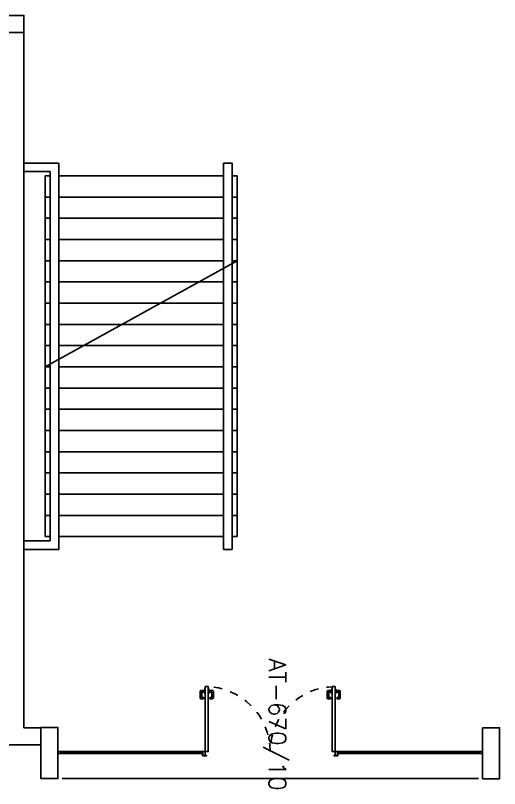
# Model space of a CAD drawing. Extents: x 34 to 586, y 527 to 658.
# Drawn here: x 235.08 to 240.78, y 550.53 to 559.64 of the extents above; entities that cross this region are included whole.
import ezdxf

# ---------------------------------------------------------------- set-up
doc = ezdxf.new("R2010")
doc.units = 0
doc.header["$LTSCALE"] = 0.02
doc.header["$MEASUREMENT"] = 0
doc.linetypes.add('HIDDEN', pattern=[0.375, 0.25, -0.125])
doc.layers.get('0').update_dxf_attribs({"linetype": 'CONTINUOUS'})
for name, color, linetype in [('AR-COR', 2, 'CONTINUOUS'), ('AR-ESQ', 7, 'CONTINUOUS'), ('AR-EST-CNC', 3, 'CONTINUOUS'), ('AR-EST-CNC-CRT', 3, 'CONTINUOUS'), ('AR-FOR-VT1', 1, 'CONTINUOUS'), ('AR-PIS-DSN', 1, 'CONTINUOUS'), ('AR-REV', 2, 'CONTINUOUS'), ('BL-ESQ-01', 1, 'CONTINUOUS'), ('BL-ESQ-02', 2, 'CONTINUOUS'), ('BL-ESQ-PRJ', 1, 'HIDDEN'), ('DT-ESQ-CRT', 1, 'CONTINUOUS'), ('DT-ESQ-VT1', 1, 'CONTINUOUS'), ('DT-ESQ-VT2', 2, 'CONTINUOUS'), ('TEXTO-ENDEREÇO', 2, 'CONTINUOUS')]:
    doc.layers.add(name, color=color, linetype=linetype)
doc.styles.add('UNB-100-1', font='simplex.shx', dxfattribs={"height": 0.2})

# ---------------------------------------------------------------- blocks, each defined once
blk = doc.blocks.new('esc-a-tt')
at = {"layer": 'AR-COR'}
for p, q in [((-2.55, 16.2), (-2.45, 16.2)), ((-2.55, 12.8553), (-2.55, 16.2)), ((-2.45, 12.9106), (-2.45, 16.2)), ((-0.1, 16.2), (-0.51, 16.2)), ((-0.51, 13.9615), (-0.51, 16.2)), ((-2.61, 16.05), (-2.55, 16.05)), ((-0.1, 16.1), (-0.41, 16.1)), ((-0.41, 14.0168), (-0.41, 16.1)), ((-2.61, 15.8), (-2.55, 15.8)), ((-2.61, 15.55), (-2.55, 15.55)), ((-0.51, 11.65), (-0.51, 13.9615)), ((-0.41, 11.75), (-0.41, 14.0168)), ((-2.55, 11.65), (-2.55, 12.8553)), ((-2.45, 11.65), (-2.45, 12.9106)), ((-0.1, 11.75), (-0.41, 11.75)), ((-2.55, 11.65), (-2.45, 11.65)), ((-0.1, 11.65), (-0.51, 11.65))]:
    blk.add_line(p, q, dxfattribs=at)
at = {"layer": 'AR-PIS-DSN', "color": 1}
for p, q in [((-2.61, 12.8), (-2.61, 16.05)), ((-2.45, 16.05), (-0.51, 16.05)), ((-0.41, 16.05), (-0.35, 16.05)), ((-0.35, 14.05), (-0.35, 16.05)), ((-2.45, 15.8), (-0.51, 15.8)), ((-0.41, 15.8), (-0.35, 15.8)), ((-2.45, 15.55), (-0.51, 15.55)), ((-0.41, 15.55), (-0.35, 15.55)), ((-2.61, 15.3), (-2.55, 15.3)), ((-2.45, 15.3), (-0.51, 15.3)), ((-0.41, 15.3), (-0.35, 15.3)), ((-2.61, 15.05), (-2.55, 15.05)), ((-2.45, 15.05), (-0.51, 15.05)), ((-0.41, 15.05), (-0.35, 15.05)), ((-2.61, 14.8), (-2.55, 14.8)), ((-2.45, 14.8), (-0.51, 14.8)), ((-0.41, 14.8), (-0.35, 14.8)), ((-2.61, 14.55), (-2.55, 14.55)), ((-2.45, 14.55), (-0.51, 14.55)), ((-0.41, 14.55), (-0.35, 14.55)), ((-2.61, 14.3), (-2.55, 14.3)), ((-2.45, 14.3), (-0.51, 14.3)), ((-0.41, 14.3), (-0.35, 14.3)), ((-2.61, 14.05), (-2.55, 14.05)), ((-2.61, 12.8), (-0.35, 14.05)), ((-2.45, 14.05), (-0.51, 14.05)), ((-0.41, 14.05), (-0.35, 14.05)), ((-0.35, 11.8), (-0.35, 14.05)), ((-2.61, 13.8), (-2.55, 13.8)), ((-2.45, 13.8), (-0.802, 13.8)), ((-0.41, 13.8), (-0.35, 13.8)), ((-2.61, 13.55), (-2.55, 13.55)), ((-2.45, 13.55), (-1.254, 13.55)), ((-2.61, 13.3), (-2.55, 13.3)), ((-2.45, 13.3), (-1.706, 13.3)), ((-1.706, 13.3), (-0.51, 13.3)), ((-2.61, 13.05), (-2.55, 13.05)), ((-2.45, 13.05), (-2.158, 13.05)), ((-2.158, 13.05), (-0.51, 13.05)), ((-2.61, 11.8), (-2.61, 12.8)), ((-2.61, 12.8), (-2.55, 12.8)), ((-2.45, 12.8), (-0.51, 12.8)), ((-2.45, 12.55), (-0.51, 12.55)), ((-2.45, 12.3), (-0.51, 12.3)), ((-2.45, 12.05), (-0.51, 12.05)), ((-2.45, 11.8), (-0.51, 11.8))]:
    blk.add_line(p, q, dxfattribs=at)
at = {"layer": 'AR-PIS-DSN'}
for p, q in [((-0.802, 13.8), (-0.51, 13.8)), ((-1.254, 13.55), (-0.51, 13.55)), ((-0.41, 13.55), (-0.35, 13.55)), ((-0.41, 13.3), (-0.35, 13.3)), ((-0.41, 13.05), (-0.35, 13.05)), ((-0.41, 12.8), (-0.35, 12.8)), ((-2.61, 12.55), (-2.55, 12.55)), ((-0.41, 12.55), (-0.35, 12.55)), ((-2.61, 12.3), (-2.55, 12.3)), ((-0.41, 12.3), (-0.35, 12.3)), ((-2.61, 12.05), (-2.55, 12.05)), ((-0.41, 12.05), (-0.35, 12.05)), ((-2.61, 11.8), (-2.55, 11.8)), ((-0.41, 11.8), (-0.35, 11.8))]:
    blk.add_line(p, q, dxfattribs=at)
blk = doc.blocks.new('perfil esquadria-716-ch16')
at = {"layer": 'DT-ESQ-CRT'}
blk.add_lwpolyline([(0.0485, 0.0015), (0.0025, 0.0015, -0.414214), (0.0015, 0.0025), (0.0015, 0.0125), (0, 0.0125), (0, 0.002, 0.414214), (0.002, 0), (0.0485, 0, 1), (0.0485, 0.003), (0.036, 0.003, -0.414214), (0.035, 0.004), (0.035, 0.023, 0.414214), (0.033, 0.025), (0.002, 0.025, 0.414214), (0, 0.023), (0, 0.0135), (0.0015, 0.0135), (0.0015, 0.0225, -0.414214), (0.0025, 0.0235), (0.0325, 0.0235, -0.414214), (0.0335, 0.0225), (0.0335, 0.0035, 0.414214), (0.0355, 0.0015)], format="xyb", dxfattribs=at)
blk = doc.blocks.new('perfil cantoneira dobrada-200-ch16')
at = {"layer": 'DT-ESQ-CRT'}
blk.add_lwpolyline([(0, 0.0015), (0, 0.0153, 0.439365), (-0.0008, 0.016, 0.439365), (-0.0015, 0.0153), (-0.0015, 0.0022, -0.414214), (-0.0022, 0.0015), (-0.0153, 0.0015, 0.439365), (-0.016, 0.0008, 0.439365), (-0.0153, 0), (-0.0015, 0, 0.414214)], format="xyb", close=True, dxfattribs=at)
blk = doc.blocks.new('baguete-1-2')
at = {"layer": 'DT-ESQ-CRT'}
blk.add_lwpolyline([(0.00635, 0), (0.00635, 0.0115, 0.4142136), (0.00515, 0.0127), (-0.00515, 0.0127, 0.4142136), (-0.00635, 0.0115), (-0.00635, 0), (-0.00515, 0), (-0.00515, 0.0109, -0.4142136), (-0.00455, 0.0115), (0.00455, 0.0115, -0.4142136), (0.00515, 0.0109), (0.00515, 0)], format="xyb", close=True, dxfattribs=at)
blk = doc.blocks.new('perfil esquadria-737-ch16')
at = {"layer": 'DT-ESQ-CRT'}
for p in [(-0.0235, 0.0014), (0.0108, 0.0014)]:
    blk.add_line(p, (-0.01, 0.0014), dxfattribs=at)
for points in [[(0.0235, 0.0014), (0.0108, 0.0014, -0.939472), (0.0107, 0.003), (0.0235, 0.003, -1), (0.0235, 0), (-0.0235, 0, -1), (-0.0235, 0.003), (-0.0116, 0.003, 0.414214), (-0.01, 0.0046), (-0.01, 0.0234, -0.414214), (-0.0084, 0.025), (0.0084, 0.025, -0.414214), (0.01, 0.0234), (0.01, 0.0022)], [(-0.01, 0.0014, 0.372054), (-0.0084, 0.0031), (-0.0084, 0.0218, -0.414214), (-0.0068, 0.0234), (0.0068, 0.0234, -0.414214), (0.0084, 0.0218), (0.0084, 0.0023, 0.946822), (0.01, 0.0023)]]:
    blk.add_lwpolyline(points, format="xyb", dxfattribs=at)
blk = doc.blocks.new("cantoneira-1 1-2''")
at = {"layer": 'DT-ESQ-CRT'}
blk.add_lwpolyline([(0.002, 0.0381), (0, 0.0381), (0, 0.002, 0.414214), (0.002, 0), (0.0381, 0), (0.0381, 0.002), (0.003, 0.002, -0.414214), (0.002, 0.003)], format="xyb", close=True, dxfattribs=at)
blk = doc.blocks.new('tubo industrial 30x50-ch16')
at = {"layer": 'DT-ESQ-CRT'}
blk.add_lwpolyline([(0.0015, 0.0475, -0.414214), (0.0025, 0.0485), (0.0275, 0.0485, -0.414214), (0.0285, 0.0475), (0.0285, 0.0205), (0.03, 0.0205), (0.03, 0.048, 0.414214), (0.028, 0.05), (0.002, 0.05, 0.414214), (0, 0.048), (0, 0.002, 0.414214), (0.002, 0), (0.028, 0, 0.414214), (0.03, 0.002), (0.03, 0.0195), (0.0285, 0.0195), (0.0285, 0.0025, -0.414214), (0.0275, 0.0015), (0.0025, 0.0015, -0.414214), (0.0015, 0.0025)], format="xyb", close=True, dxfattribs=at)
blk = doc.blocks.new('ef01a-p')
at = {"layer": 'BL-ESQ-01'}
for points in [[(1.728, 0.731), (1.684, 0.731, 0.414214), (1.675, 0.722), (1.675, 0.642, 0.414214), (1.684, 0.633), (1.713, 0.633), (1.713, 0.651), (1.693, 0.651), (1.693, 0.713), (1.728, 0.713)], [(1.777, 0.731), (1.821, 0.731, -0.414214), (1.83, 0.722), (1.83, 0.642, -0.414214), (1.821, 0.633), (1.792, 0.633), (1.792, 0.651), (1.812, 0.651), (1.812, 0.713), (1.777, 0.713)], [(3.223, 0.731), (3.179, 0.731, 0.414214), (3.17, 0.722), (3.17, 0.642, 0.414214), (3.179, 0.633), (3.208, 0.633), (3.208, 0.651), (3.188, 0.651), (3.188, 0.713), (3.223, 0.713)], [(3.272, 0.731), (3.316, 0.731, -0.414214), (3.325, 0.722), (3.325, 0.642, -0.414214), (3.316, 0.633), (3.287, 0.633), (3.287, 0.651), (3.307, 0.651), (3.307, 0.713), (3.272, 0.713)]]:
    blk.add_lwpolyline(points, format="xyb", dxfattribs=at)
for points in [[(1.735, 0.748), (1.735, 0.696), (1.728, 0.696), (1.728, 0.748)], [(1.77, 0.748), (1.77, 0.696), (1.777, 0.696), (1.777, 0.748)], [(3.23, 0.748), (3.23, 0.696), (3.223, 0.696), (3.223, 0.748)], [(3.265, 0.748), (3.265, 0.696), (3.272, 0.696), (3.272, 0.748)]]:
    blk.add_lwpolyline(points, close=True, dxfattribs=at)
at = {"layer": 'BL-ESQ-02'}
for points in [[(1.735, 0.777), (1.735, 0.013), (1.77, 0.013), (1.77, 0.777)], [(3.265, 0.777), (3.265, 0.013), (3.23, 0.013), (3.23, 0.777)]]:
    blk.add_lwpolyline(points, close=True, dxfattribs=at)
at = {"layer": 'BL-ESQ-PRJ'}
for centre, start, end in [((1.735, 0.012), 0.00003, 89.92583), ((3.265, 0.012), 90.07417, 179.99997)]:
    blk.add_arc(centre, 0.765, start, end, dxfattribs=at)
at = {"layer": 'DT-ESQ-CRT'}
for points in [[(1.704, -0.037), (1.7025, -0.037), (1.7025, 0.0105, 0.414214), (1.7015, 0.0115), (1.688, 0.0115), (1.688, 0.013), (1.702, 0.013, -0.414214), (1.704, 0.011)], [(3.296, -0.037), (3.2975, -0.037), (3.2975, 0.0105, -0.414214), (3.2985, 0.0115), (3.312, 0.0115), (3.312, 0.013), (3.298, 0.013, 0.414214), (3.296, 0.011)]]:
    blk.add_lwpolyline(points, format="xyb", close=True, dxfattribs=at)
at = {"layer": 'DT-ESQ-VT1'}
for p, q in [((0.0505, 0.013), (0.8463, 0.013)), ((1.688, 0.013), (0.8933, 0.013)), ((3.312, 0.013), (4.1067, 0.013)), ((4.9495, 0.013), (4.1537, 0.013)), ((0.0485, -0.012), (0.8483, -0.012)), ((1.6291, -0.012), (0.8909, -0.012)), ((1.6918, -0.012), (1.6291, -0.012)), ((3.3082, -0.012), (3.3709, -0.012)), ((3.3709, -0.012), (4.1091, -0.012)), ((4.9515, -0.012), (4.1517, -0.012))]:
    blk.add_line(p, q, dxfattribs=at)
for points in [[(1.734, 0.012), (1.734, -0.0195), (1.735, -0.0195), (1.735, 0.012)], [(1.735, 0.013), (1.7665, 0.013), (1.7665, 0.012), (1.735, 0.012)], [(3.265, 0.013), (3.2335, 0.013), (3.2335, 0.012), (3.265, 0.012)], [(3.266, 0.012), (3.266, -0.0195), (3.265, -0.0195), (3.265, 0.012)]]:
    blk.add_lwpolyline(points, close=True, dxfattribs=at)
at = {"layer": 'DT-ESQ-VT2'}
for points in [[(0.0439, 0.0022), (0.0439, 0.0085), (0.8579, 0.0085), (0.8579, 0.0022), (0.0439, 0.0022)], [(1.6956, 0.0022), (1.6956, 0.0085), (0.8817, 0.0085), (0.8817, 0.0022), (1.6956, 0.0022)], [(3.3044, 0.0022), (3.3044, 0.0085), (4.1183, 0.0085), (4.1183, 0.0022), (3.3044, 0.0022)], [(4.9561, 0.0022), (4.9561, 0.0085), (4.1421, 0.0085), (4.1421, 0.0022), (4.9561, 0.0022)]]:
    blk.add_lwpolyline(points, dxfattribs=at)
at = {"xscale": -1}
for name, p, rotation in [("cantoneira-1 1-2''", (0, 0.015), 180), ('perfil esquadria-716-ch16', (0.002, 0.013), 180), ('perfil esquadria-737-ch16', (0.8698, 0.013), 180), ('baguete-1-2', (0.8598, -0.0057), 90), ('baguete-1-2', (1.7025, -0.0057), 90), ('tubo industrial 30x50-ch16', (1.704, 0.013), 180), ('tubo industrial 30x50-ch16', (3.266, 0.013), 180), ('baguete-1-2', (4.1202, -0.0057), 90), ('baguete-1-2', (4.963, -0.0057), 90)]:
    blk.add_blockref(name, p, dxfattribs=dict(at, rotation=rotation))
for name, p, rotation in [('baguete-1-2', (0.037, -0.0057), 270), ('baguete-1-2', (0.8798, -0.0057), 270), ('baguete-1-2', (3.2975, -0.0057), 270), ('perfil esquadria-737-ch16', (4.1302, 0.013), 180), ('baguete-1-2', (4.1402, -0.0057), 270), ('perfil esquadria-716-ch16', (4.998, 0.013), 180), ("cantoneira-1 1-2''", (5, 0.015), 180)]:
    blk.add_blockref(name, p, dxfattribs=dict(rotation=rotation))
blk.add_blockref('perfil cantoneira dobrada-200-ch16', (1.734, -0.037), dxfattribs=at)
blk.add_blockref('perfil cantoneira dobrada-200-ch16', (3.266, -0.037))

msp = doc.modelspace()

# ---------------------------------------------------------------- linework, layer by layer
at = {"layer": 'AR-EST-CNC'}
for points in [[(234.9761, 559.443), (235.1761, 559.443), (235.1761, 559.643), (234.9761, 559.643)], [(235.3761, 551.253), (235.5761, 551.253), (235.5761, 550.653), (235.3761, 550.653)]]:
    msp.add_lwpolyline(points, close=True, dxfattribs=at)
at = {"layer": 'AR-EST-CNC-CRT'}
for points in [[(235.3761, 551.253), (235.5761, 551.253), (235.5761, 550.653), (235.3761, 550.653)], [(240.5761, 551.2509), (240.7761, 551.2509), (240.7761, 550.6509), (240.5761, 550.6509)]]:
    msp.add_lwpolyline(points, close=True, dxfattribs=at)
at = {"layer": 'AR-FOR-VT1'}
for q in [(240.5268, 550.653), (240.5261, 550.653)]:
    msp.add_line((235.6261, 550.653), q, dxfattribs=at)
at = {"layer": 'AR-REV'}
for p, q in [((235.1761, 559.443), (235.1761, 551.2512)), ((235.1761, 551.2512), (235.3761, 551.2512)), ((235.3761, 551.0512), (234.7798, 551.0512))]:
    msp.add_line(p, q, dxfattribs=at)

# ---------------------------------------------------------------- block references
at = {"layer": 'AR-ESQ'}
msp.add_blockref('ef01a-p', (235.5761, 550.9581), dxfattribs=at)
at = {"layer": 'AR-EST-CNC', "rotation": 179.9999999941572}
msp.add_blockref('esc-a-tt', (235.0761, 569.553), dxfattribs=at)

# ---------------------------------------------------------------- texts
at = {"layer": 'TEXTO-ENDEREÇO', "style": 'UNB-100-1'}
msp.add_text('AT-670/10', height=0.2, rotation=270, dxfattribs=at).set_placement((238.0605, 552.0691))
msp.add_text('AT-670/10', height=0.2, rotation=270, dxfattribs=at).set_placement((238.0605, 552.0691))

doc.saveas('drawing.dxf')
